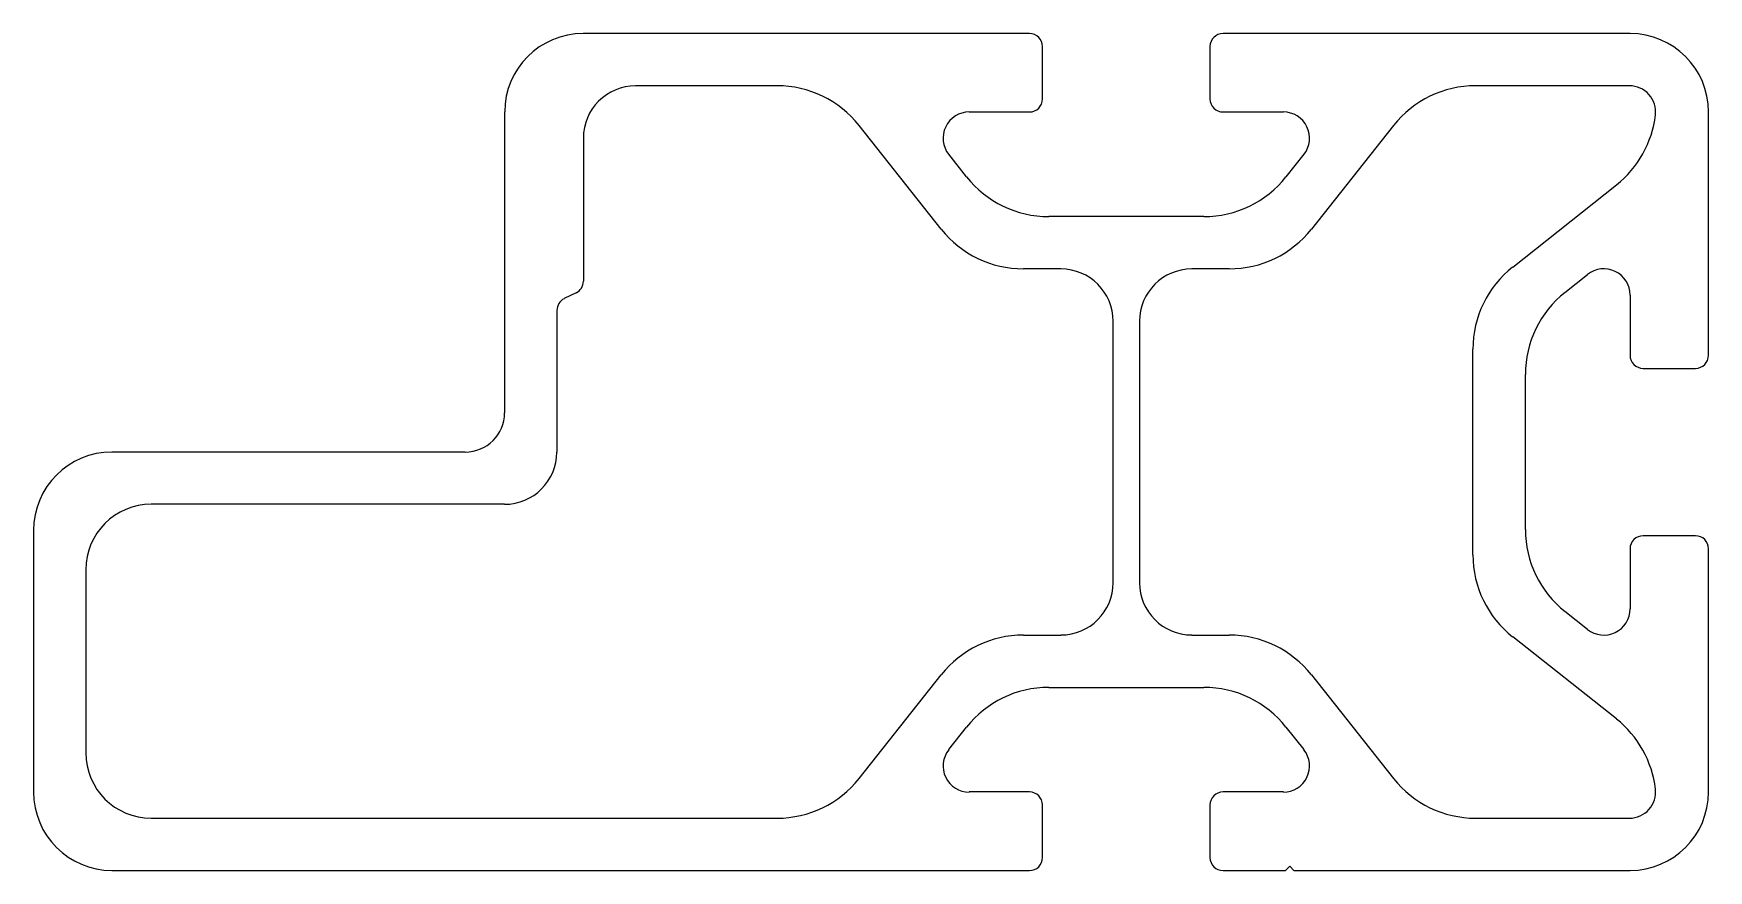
# Model space of a CAD drawing. Extents: x -47 to 54, y 7 to 58.
import ezdxf

# ---------------------------------------------------------------- set-up
doc = ezdxf.new("R2010")
doc.units = 0
doc.layers.get('0').update_dxf_attribs({"linetype": 'CONTINUOUS'})

msp = doc.modelspace()

# ---------------------------------------------------------------- linework, layer by layer
for p, q in [((13, 57.71), (-14.07, 57.71)), ((13.79, 53.74), (13.79, 56.92)), ((23.95, 56.92), (23.95, 53.74)), ((49.43, 57.71), (24.74, 57.71)), ((-2.31, 54.54), (-10.89, 54.54)), ((49.39, 54.54), (40.06, 54.54)), ((-18.84, 52.95), (-18.84, 34.69)), ((9.35, 52.95), (13, 52.95)), ((24.74, 52.95), (28.4, 52.95)), ((54.19, 38.18), (54.19, 52.95)), ((7.65, 45.83), (2.67, 52.13)), ((35.08, 52.13), (30.1, 45.83)), ((-14.06, 51.36), (-14.06, 42.68)), ((9.19, 49.01), (8.1, 50.38)), ((29.64, 50.38), (28.56, 49.01)), ((42.31, 43.54), (48.6, 48.52)), ((23.58, 46.6), (14.17, 46.6)), ((14.91, 43.43), (12.63, 43.43)), ((25.12, 43.43), (22.84, 43.43)), ((45.48, 42), (46.85, 43.08)), ((-14.5, 41.97), (-15.22, 41.62)), ((49.43, 41.84), (49.43, 38.18)), ((-15.66, 40.91), (-15.66, 32.31)), ((18.08, 24.38), (18.08, 40.25)), ((19.67, 40.25), (19.67, 24.38)), ((39.9, 26.07), (39.9, 38.56)), ((43.08, 27.61), (43.08, 37.02)), ((50.22, 37.39), (53.4, 37.39)), ((-21.22, 32.31), (-42.65, 32.31)), ((-18.84, 29.14), (-40.27, 29.14)), ((-47.41, 27.55), (-47.41, 11.68)), ((49.43, 26.44), (49.43, 22.79)), ((53.4, 27.23), (50.22, 27.23)), ((54.19, 11.68), (54.19, 26.44)), ((-44.24, 25.17), (-44.24, 14.06)), ((46.85, 21.54), (45.48, 22.63)), ((12.63, 21.2), (14.91, 21.2)), ((22.84, 21.2), (25.12, 21.2)), ((48.6, 16.11), (42.31, 21.09)), ((2.67, 12.5), (7.65, 18.79)), ((30.1, 18.79), (35.08, 12.5)), ((14.17, 18.03), (23.58, 18.03)), ((8.1, 14.25), (9.19, 15.62)), ((28.56, 15.62), (29.64, 14.25)), ((13, 11.68), (9.35, 11.68)), ((28.4, 11.68), (24.74, 11.68)), ((13.79, 7.7), (13.79, 10.89)), ((23.95, 10.89), (23.95, 7.7)), ((-40.27, 10.09), (-2.31, 10.09)), ((40.06, 10.09), (49.39, 10.09)), ((28.53, 6.91), (28.79, 7.17)), ((28.79, 7.17), (29.04, 6.91)), ((-42.65, 6.91), (13, 6.91)), ((24.74, 6.91), (28.53, 6.91)), ((29.04, 6.91), (49.43, 6.91))]:
    msp.add_line(p, q)
for centre, radius, start, end in [((-14.07, 52.95), 4.76, 90, 180), ((13, 56.92), 0.79, 0, 90), ((24.74, 56.92), 0.79, 90, 180), ((49.43, 52.95), 4.76, 360, 90), ((-10.89, 51.36), 3.17, 90, 180), ((-2.31, 48.19), 6.35, 38.3652, 90), ((40.06, 48.19), 6.35, 90, 141.6348), ((49.39, 52.95), 1.59, 353.4047, 90), ((9.35, 51.36), 1.59, 90, 218.3652), ((13, 53.74), 0.79, 270, 0), ((24.74, 53.74), 0.79, 180, 270), ((28.4, 51.36), 1.59, 321.6348, 90), ((44.66, 53.5), 6.35, 308.3652, 353.4047), ((14.17, 52.95), 6.35, 218.3652, 270), ((23.58, 52.95), 6.35, 270, 321.6348), ((12.63, 49.78), 6.35, 218.3652, 270), ((25.12, 49.78), 6.35, 270, 321.6348), ((-14.85, 42.68), 0.79, 296.275, 360), ((14.91, 40.25), 3.17, 0, 90), ((22.84, 40.25), 3.17, 90, 180), ((46.25, 38.56), 6.35, 128.3652, 180), ((47.84, 41.84), 1.59, 0, 128.3652), ((49.43, 37.02), 6.35, 128.3652, 180), ((-14.87, 40.91), 0.79, 116.275, 180), ((50.22, 38.18), 0.79, 180, 270), ((53.4, 38.18), 0.79, 270, 0), ((-21.22, 34.69), 2.38, 270, 0), ((-42.65, 27.55), 4.76, 90, 180), ((-18.84, 32.31), 3.17, 270, 360), ((-40.27, 25.17), 3.97, 90, 180), ((49.43, 27.61), 6.35, 180, 231.6348), ((50.22, 26.44), 0.79, 90, 180), ((53.4, 26.44), 0.79, 0, 90), ((46.25, 26.07), 6.35, 180, 231.6348), ((14.91, 24.38), 3.17, 270, 0), ((22.84, 24.38), 3.17, 180, 270), ((47.84, 22.79), 1.59, 231.6348, 360), ((12.63, 14.85), 6.35, 90, 141.6348), ((25.12, 14.85), 6.35, 38.3652, 90), ((14.17, 11.68), 6.35, 90, 141.6348), ((23.58, 11.68), 6.35, 38.3652, 90), ((44.66, 11.13), 6.35, 6.5953, 51.6348), ((9.35, 13.26), 1.59, 141.6348, 270), ((28.4, 13.26), 1.59, 270, 38.3652), ((-40.27, 14.06), 3.97, 180, 270), ((-2.31, 16.44), 6.35, 270, 321.6348), ((40.06, 16.44), 6.35, 218.3652, 270), ((-42.65, 11.68), 4.76, 180, 270), ((13, 10.89), 0.79, 0, 90), ((24.74, 10.89), 0.79, 90, 180), ((49.39, 11.68), 1.59, 270, 6.5953), ((49.43, 11.68), 4.76, 270, 0), ((13, 7.7), 0.79, 270, 0), ((24.74, 7.7), 0.79, 180, 270)]:
    msp.add_arc(centre, radius, start, end)

doc.saveas('drawing.dxf')
